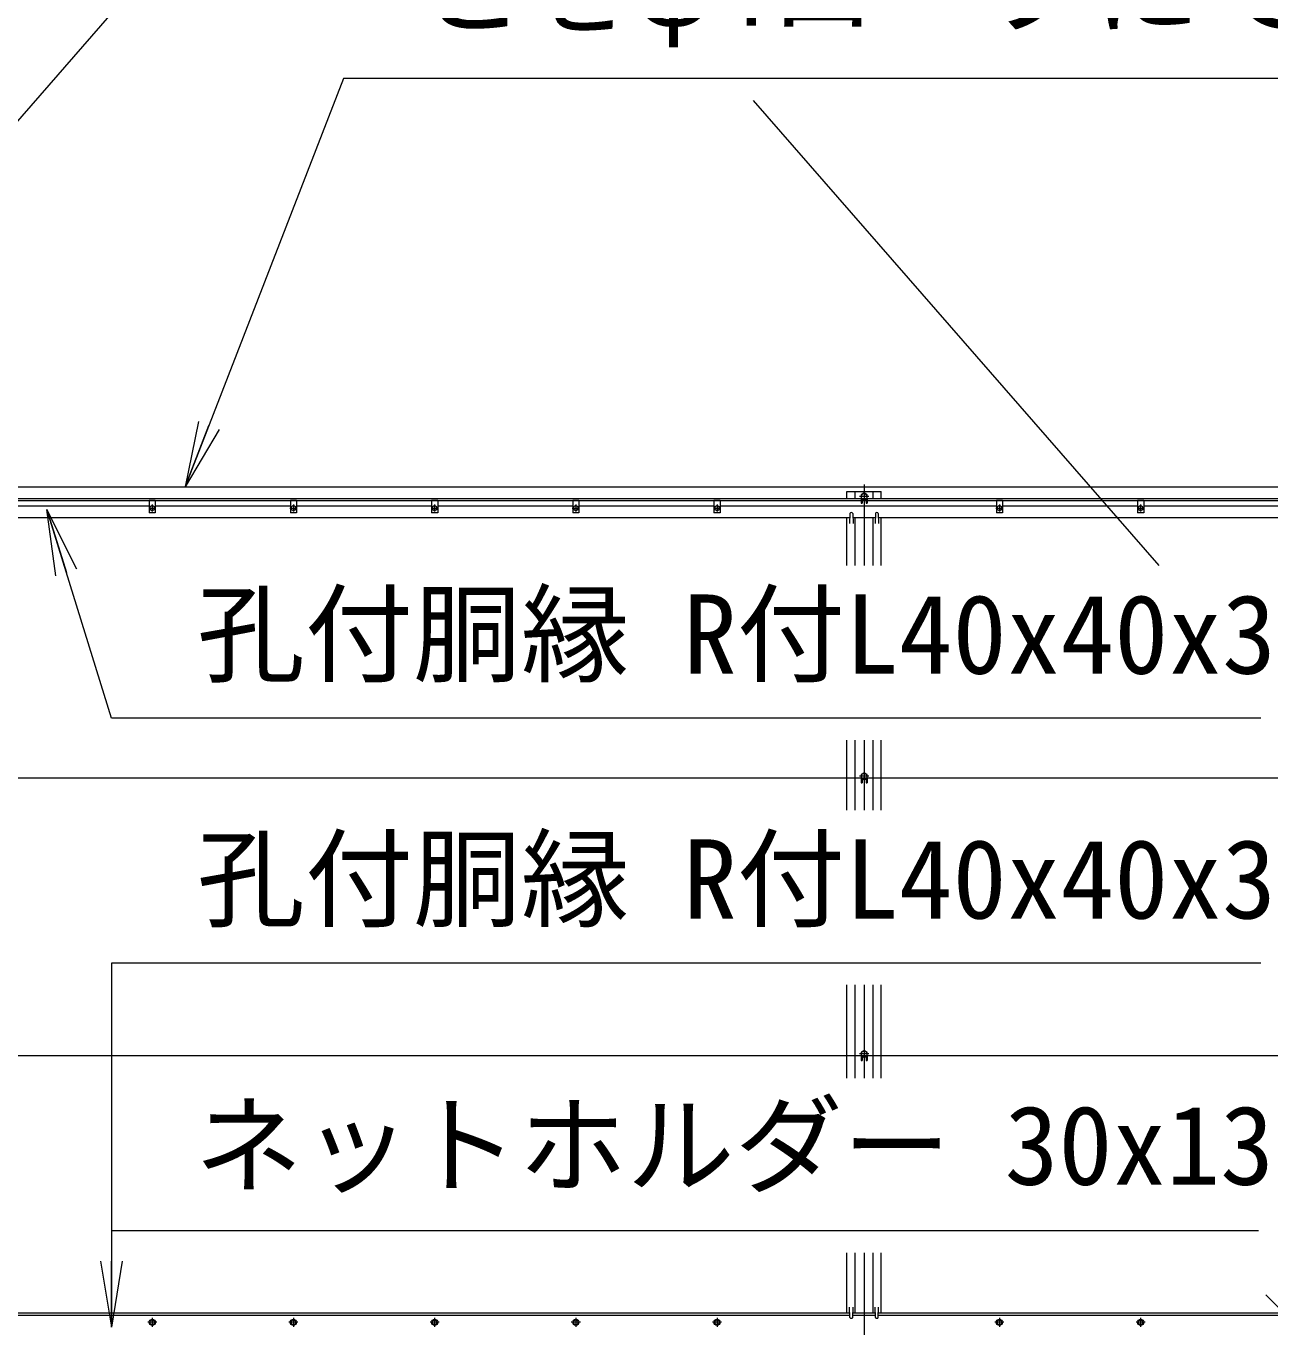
# Model space of a CAD drawing. Units: millimetres at full size; details may follow other scales. Extents: x -14699 to 14701, y -10394 to 10396.
# Drawn here: x -9424 to -6781, y -387 to 2378 of the extents above; entities that cross this region are included whole.
import ezdxf
from ezdxf.enums import TextEntityAlignment as Align

# ---------------------------------------------------------------- set-up
doc = ezdxf.new("R2010")
doc.units = ezdxf.units.MM
doc.header["$LTSCALE"] = 40
doc.linetypes.add('USER1', pattern=[50.8, 31.75, -6.35, 6.35, -6.35])
for name, color, linetype, lineweight in [('0-0_D-STR1', 1, 'Continuous', 18), ('0-1_D-BMK', 2, 'USER1', 13), ('0-2_D-STR3', 3, 'Continuous', 13), ('0-7_0', 7, 'Continuous', 18), ('0-9_D-STR-TXT', 7, 'Continuous', 13), ('0-A_D-STR2', 7, 'Continuous', 13)]:
    doc.layers.add(name, color=color, linetype=linetype, lineweight=lineweight)
doc.styles.add('ＭＳ ゴシック', font='')
doc.styles.get('ＭＳ ゴシック').set_extended_font_data('MS Gothic')

# ---------------------------------------------------------------- blocks, each defined once
blk = doc.blocks.new('_Open')
at = {"layer": '0-7_0'}
blk.add_line((-40, 6.67), (0, 0), dxfattribs=at)
blk.add_lwpolyline([(-40, -6.67), (0, 0), (-40, 0)], dxfattribs=at)

msp = doc.modelspace()

# ---------------------------------------------------------------- linework, layer by layer
at = {"layer": '0-0_D-STR1'}
for p, q in [((-7662.12, 1373.31), (-7662.12, 1388.31)), ((-7624.12, 1373.31), (-7624.12, 1388.31)), ((-7606.62, 1373.31), (-7606.62, 1388.31)), ((-11718.12, 1373.31), (1156.88, 1373.31)), ((-11718.12, 1369.31), (1156.88, 1369.31)), ((-9612.82, 1333.31), (-7673.41, 1333.31)), ((-7679.62, 1231.52), (-7679.62, 1333.31)), ((-7673.12, 1341.69), (-7673.87, 1320.19)), ((-7667.12, 1341.69), (-7666.37, 1320.19)), ((-7666.82, 1333.31), (-7619.41, 1333.31)), ((-7662.12, 1231.52), (-7662.12, 1333.31)), ((-7624.12, 1231.52), (-7624.12, 1333.31)), ((-7619.12, 1341.69), (-7619.87, 1320.19)), ((-7613.12, 1341.69), (-7612.37, 1320.19)), ((-7612.82, 1333.31), (-3673.41, 1333.31)), ((-7606.62, 1231.52), (-7606.62, 1333.31)), ((-7679.62, 711.28), (-7679.62, 860.22)), ((-7662.12, 711.28), (-7662.12, 860.22)), ((-7624.12, 711.28), (-7624.12, 860.22)), ((-7606.62, 711.28), (-7606.62, 860.22)), ((-7679.62, 141.98), (-7679.62, 339.97)), ((-7662.12, 141.98), (-7662.12, 339.97)), ((-7624.12, 141.98), (-7624.12, 339.97)), ((-7606.62, 141.98), (-7606.62, 339.97)), ((-7679.62, -356.69), (-7679.62, -229.32)), ((-7662.12, -356.69), (-7662.12, -229.32)), ((-7624.12, -356.69), (-7624.12, -229.32)), ((-7606.62, -356.69), (-7606.62, -229.32)), ((-9612.78, -356.69), (-7673.45, -356.69)), ((-7673.12, -366.35), (-7673.87, -344.85)), ((-7667.12, -366.35), (-7666.37, -344.85)), ((-7666.78, -356.69), (-7619.45, -356.69)), ((-7619.12, -366.35), (-7619.87, -344.85)), ((-7613.12, -366.35), (-7612.37, -344.85)), ((-7612.78, -356.69), (-3673.45, -356.69))]:
    msp.add_line(p, q, dxfattribs=at)
msp.add_lwpolyline([(-7679.62, 1373.31), (-7679.62, 1388.31), (-7606.62, 1388.31)], dxfattribs=at)
for centre, start, end in [((-7670.12, 1340.44), 22.61986, 157.38014), ((-7616.12, 1340.44), 22.61986, 157.38014), ((-7670.12, -365.1), 202.61986, 337.38014), ((-7616.12, -365.1), 202.61986, 337.38014)]:
    msp.add_arc(centre, 3.25, start, end, dxfattribs=at)
at = {"layer": '0-1_D-BMK'}
for p, q in [((-7643.12, 1403.31), (-7643.12, 1231.52)), ((-9155.62, 1360.75), (-9155.62, 1345.88)), ((-8855.62, 1360.75), (-8855.62, 1345.88)), ((-8555.62, 1360.75), (-8555.62, 1345.88)), ((-8255.62, 1360.75), (-8255.62, 1345.88)), ((-7955.62, 1360.75), (-7955.62, 1345.88)), ((-7633.12, 1377.81), (-7653.12, 1377.81)), ((-7355.62, 1360.75), (-7355.62, 1345.88)), ((-7055.62, 1360.75), (-7055.62, 1345.88)), ((-9163.06, 1353.31), (-9148.18, 1353.31)), ((-8863.06, 1353.31), (-8848.18, 1353.31)), ((-8563.06, 1353.31), (-8548.18, 1353.31)), ((-8263.06, 1353.31), (-8248.18, 1353.31)), ((-7963.06, 1353.31), (-7948.18, 1353.31)), ((-7363.06, 1353.31), (-7348.18, 1353.31)), ((-7063.06, 1353.31), (-7048.18, 1353.31)), ((-7643.12, 860.22), (-7643.12, 711.28)), ((-7633.12, 783.31), (-7653.12, 783.31)), ((-7643.12, 339.97), (-7643.12, 141.98)), ((-7633.12, 193.31), (-7653.12, 193.31)), ((-7643.12, -229.32), (-7643.12, -696.69)), ((-9145.95, -376.69), (-9165.29, -376.69)), ((-9155.62, -367.01), (-9155.62, -386.36)), ((-8845.95, -376.69), (-8865.29, -376.69)), ((-8855.62, -367.01), (-8855.62, -386.36)), ((-8545.95, -376.69), (-8565.29, -376.69)), ((-8555.62, -367.01), (-8555.62, -386.36)), ((-8245.95, -376.69), (-8265.29, -376.69)), ((-8255.62, -367.01), (-8255.62, -386.36)), ((-7945.95, -376.69), (-7965.29, -376.69)), ((-7955.62, -367.01), (-7955.62, -386.36)), ((-7345.95, -376.69), (-7365.29, -376.69)), ((-7355.62, -367.01), (-7355.62, -386.36)), ((-7045.95, -376.69), (-7065.29, -376.69)), ((-7055.62, -367.01), (-7055.62, -386.36))]:
    msp.add_line(p, q, dxfattribs=at)
at = {"layer": '0-2_D-STR3'}
for p, q in [((-11336.53, 2.66), (-6292.14, 5786.5)), ((-7879, 2219.6), (-7017.24, 1231.52)), ((-10861.43, 1398.31), (1156.88, 1398.31)), ((-7643.12, 1385.32), (-7649.62, 1381.57)), ((-7636.62, 1381.57), (-7643.12, 1385.32)), ((-9449.12, 1358.31), (-9162.12, 1358.31)), ((-9162.12, 1369.31), (-9162.12, 1343.31)), ((-9149.12, 1369.31), (-9162.12, 1369.31)), ((-9149.12, 1369.31), (-9149.12, 1343.31)), ((-9149.12, 1358.31), (-8862.12, 1358.31)), ((-8862.12, 1369.31), (-8862.12, 1343.31)), ((-8849.12, 1369.31), (-8862.12, 1369.31)), ((-8849.12, 1369.31), (-8849.12, 1343.31)), ((-8849.12, 1358.31), (-8562.12, 1358.31)), ((-8562.12, 1369.31), (-8562.12, 1343.31)), ((-8549.12, 1369.31), (-8562.12, 1369.31)), ((-8549.12, 1369.31), (-8549.12, 1343.31)), ((-8549.12, 1358.31), (-8262.12, 1358.31)), ((-8262.12, 1369.31), (-8262.12, 1343.31)), ((-8249.12, 1369.31), (-8262.12, 1369.31)), ((-8249.12, 1369.31), (-8249.12, 1343.31)), ((-8249.12, 1358.31), (-7962.12, 1358.31)), ((-7962.12, 1369.31), (-7962.12, 1343.31)), ((-7949.12, 1369.31), (-7962.12, 1369.31)), ((-7949.12, 1369.31), (-7949.12, 1343.31)), ((-7949.12, 1358.31), (-7362.12, 1358.31)), ((-7649.62, 1381.57), (-7649.62, 1374.06)), ((-7649.62, 1374.06), (-7643.12, 1370.31)), ((-7649.37, 1373.92), (-7649.37, 1363.81)), ((-7649.37, 1363.81), (-7647.37, 1363.81)), ((-7647.37, 1372.76), (-7647.37, 1363.81)), ((-7643.12, 1370.31), (-7636.62, 1374.06)), ((-7638.87, 1372.76), (-7638.87, 1363.81)), ((-7638.87, 1363.81), (-7636.87, 1363.81)), ((-7636.87, 1373.92), (-7636.87, 1363.81)), ((-7636.62, 1374.06), (-7636.62, 1381.57)), ((-7362.12, 1369.31), (-7362.12, 1343.31)), ((-7349.12, 1369.31), (-7362.12, 1369.31)), ((-7349.12, 1369.31), (-7349.12, 1343.31)), ((-7349.12, 1358.31), (-7062.12, 1358.31)), ((-7062.12, 1369.31), (-7062.12, 1343.31)), ((-7049.12, 1369.31), (-7062.12, 1369.31)), ((-7049.12, 1369.31), (-7049.12, 1343.31)), ((-7049.12, 1358.31), (-6762.12, 1358.31)), ((-9149.12, 1343.31), (-9162.12, 1343.31)), ((-8849.12, 1343.31), (-8862.12, 1343.31)), ((-8549.12, 1343.31), (-8562.12, 1343.31)), ((-8249.12, 1343.31), (-8262.12, 1343.31)), ((-7949.12, 1343.31), (-7962.12, 1343.31)), ((-7349.12, 1343.31), (-7362.12, 1343.31)), ((-7049.12, 1343.31), (-7062.12, 1343.31)), ((1153.75, 779.31), (-11625.92, 779.31)), ((-7649.37, 779.42), (-7649.37, 769.31)), ((-7647.37, 778.26), (-7647.37, 769.31)), ((-7638.87, 778.26), (-7638.87, 769.31)), ((-7636.87, 779.42), (-7636.87, 769.31)), ((-7649.37, 769.31), (-7647.37, 769.31)), ((-7638.87, 769.31), (-7636.87, 769.31)), ((-7643.12, 200.82), (-7649.62, 197.07)), ((-7649.62, 197.07), (-7649.62, 189.56)), ((-7636.62, 197.07), (-7643.12, 200.82)), ((-7636.62, 189.56), (-7636.62, 197.07)), ((-3293.12, 189.31), (-11625.92, 189.31)), ((-7649.62, 189.56), (-7643.12, 185.81)), ((-7649.37, 189.42), (-7649.37, 179.31)), ((-7649.37, 179.31), (-7647.37, 179.31)), ((-7647.37, 188.26), (-7647.37, 179.31)), ((-7643.12, 185.81), (-7636.62, 189.56)), ((-7638.87, 188.26), (-7638.87, 179.31)), ((-7638.87, 179.31), (-7636.87, 179.31)), ((-7636.87, 189.42), (-7636.87, 179.31)), ((-9612.95, -361.69), (-7673.28, -361.69)), ((-7666.95, -361.69), (-7619.28, -361.69)), ((-7612.95, -361.69), (-3673.28, -361.69))]:
    msp.add_line(p, q, dxfattribs=at)
for points in [[(-9155.62, 1359.06), (-9160.6, 1356.19), (-9160.6, 1350.44), (-9155.62, 1347.56), (-9150.64, 1350.44), (-9150.64, 1356.19)], [(-8855.62, 1359.06), (-8860.6, 1356.19), (-8860.6, 1350.44), (-8855.62, 1347.56), (-8850.64, 1350.44), (-8850.64, 1356.19)], [(-8555.62, 1359.06), (-8560.6, 1356.19), (-8560.6, 1350.44), (-8555.62, 1347.56), (-8550.64, 1350.44), (-8550.64, 1356.19)], [(-8255.62, 1359.06), (-8260.6, 1356.19), (-8260.6, 1350.44), (-8255.62, 1347.56), (-8250.64, 1350.44), (-8250.64, 1356.19)], [(-7955.62, 1359.06), (-7960.6, 1356.19), (-7960.6, 1350.44), (-7955.62, 1347.56), (-7950.64, 1350.44), (-7950.64, 1356.19)], [(-7355.62, 1359.06), (-7360.6, 1356.19), (-7360.6, 1350.44), (-7355.62, 1347.56), (-7350.64, 1350.44), (-7350.64, 1356.19)], [(-7055.62, 1359.06), (-7060.6, 1356.19), (-7060.6, 1350.44), (-7055.62, 1347.56), (-7050.64, 1350.44), (-7050.64, 1356.19)], [(-7636.62, 787.07), (-7643.12, 790.82), (-7649.62, 787.07), (-7649.62, 779.56), (-7643.12, 775.81), (-7636.62, 779.56)], [(-9155.62, -370.94), (-9160.6, -373.81), (-9160.6, -379.56), (-9155.62, -382.44), (-9150.64, -379.56), (-9150.64, -373.81)], [(-8855.62, -370.94), (-8860.6, -373.81), (-8860.6, -379.56), (-8855.62, -382.44), (-8850.64, -379.56), (-8850.64, -373.81)], [(-8555.62, -370.94), (-8560.6, -373.81), (-8560.6, -379.56), (-8555.62, -382.44), (-8550.64, -379.56), (-8550.64, -373.81)], [(-8255.62, -370.94), (-8260.6, -373.81), (-8260.6, -379.56), (-8255.62, -382.44), (-8250.64, -379.56), (-8250.64, -373.81)], [(-7955.62, -370.94), (-7960.6, -373.81), (-7960.6, -379.56), (-7955.62, -382.44), (-7950.64, -379.56), (-7950.64, -373.81)], [(-7355.62, -370.94), (-7360.6, -373.81), (-7360.6, -379.56), (-7355.62, -382.44), (-7350.64, -379.56), (-7350.64, -373.81)], [(-7055.62, -370.94), (-7060.6, -373.81), (-7060.6, -379.56), (-7055.62, -382.44), (-7050.64, -379.56), (-7050.64, -373.81)]]:
    msp.add_lwpolyline(points, close=True, dxfattribs=at)
for centre, radius in [((-7643.12, 1377.81), 6.25), ((-9155.62, 1353.31), 4.98), ((-8855.62, 1353.31), 4.98), ((-8555.62, 1353.31), 4.98), ((-8255.62, 1353.31), 4.98), ((-7955.62, 1353.31), 4.98), ((-7355.62, 1353.31), 4.98), ((-7055.62, 1353.31), 4.98), ((-7643.12, 783.31), 6.25), ((-7643.12, 193.31), 6.25), ((-9155.62, -376.69), 6.5), ((-9155.62, -376.69), 4.98), ((-8855.62, -376.69), 6.5), ((-8855.62, -376.69), 4.98), ((-8555.62, -376.69), 6.5), ((-8555.62, -376.69), 4.98), ((-8255.62, -376.69), 6.5), ((-8255.62, -376.69), 4.98), ((-7955.62, -376.69), 6.5), ((-7955.62, -376.69), 4.98), ((-7355.62, -376.69), 6.5), ((-7355.62, -376.69), 4.98), ((-7055.62, -376.69), 6.5), ((-7055.62, -376.69), 4.98)]:
    msp.add_circle(centre, radius, dxfattribs=at)
at = {"layer": '0-9_D-STR-TXT'}
for points in [[(-6080.92, 2266.23), (-8749.13, 2266.23), (-9085.23, 1400.18)], [(-6799.91, 906.85), (-9242.49, 906.85), (-9378.7, 1348.15)], [(-6799.91, 386.6), (-9242.49, 386.6), (-9242.49, -385.28)], [(-6805.24, -182.69), (-9242.49, -182.69), (-9242.49, -387.28)]]:
    msp.add_lwpolyline(points, dxfattribs=at)
at = {"layer": '0-A_D-STR2'}
msp.add_line((-6746.44, -361.69), (-6789.3, -318.82), dxfattribs=at)

# ---------------------------------------------------------------- block references
at = {"layer": '0-9_D-STR-TXT', "xscale": 3.5, "yscale": 3.5}
for p, rotation in [((-9085.95, 1398.31), 248.78946), ((-9379.29, 1350.06), 107.15317), ((-9242.49, -387.28), 270)]:
    msp.add_blockref('_Open', p, dxfattribs=dict(at, rotation=rotation))

# ---------------------------------------------------------------- texts
at = {"layer": '0-9_D-STR-TXT', "style": 'ＭＳ ゴシック'}
for s, p in [('とをφ4ロープにて固定', (-8593.99, 2327.6)), ('孔付胴縁 R付L40x40x3', (-9060.7, 950.89)), ('孔付胴縁 R付L40x40x3', (-9060.7, 430.65)), ('ネットホルダー 30x13', (-9066.03, -135.09))]:
    msp.add_text(s, height=168.3, dxfattribs=at).set_placement(p, align=Align.BOTTOM_LEFT)

doc.saveas('drawing.dxf')
